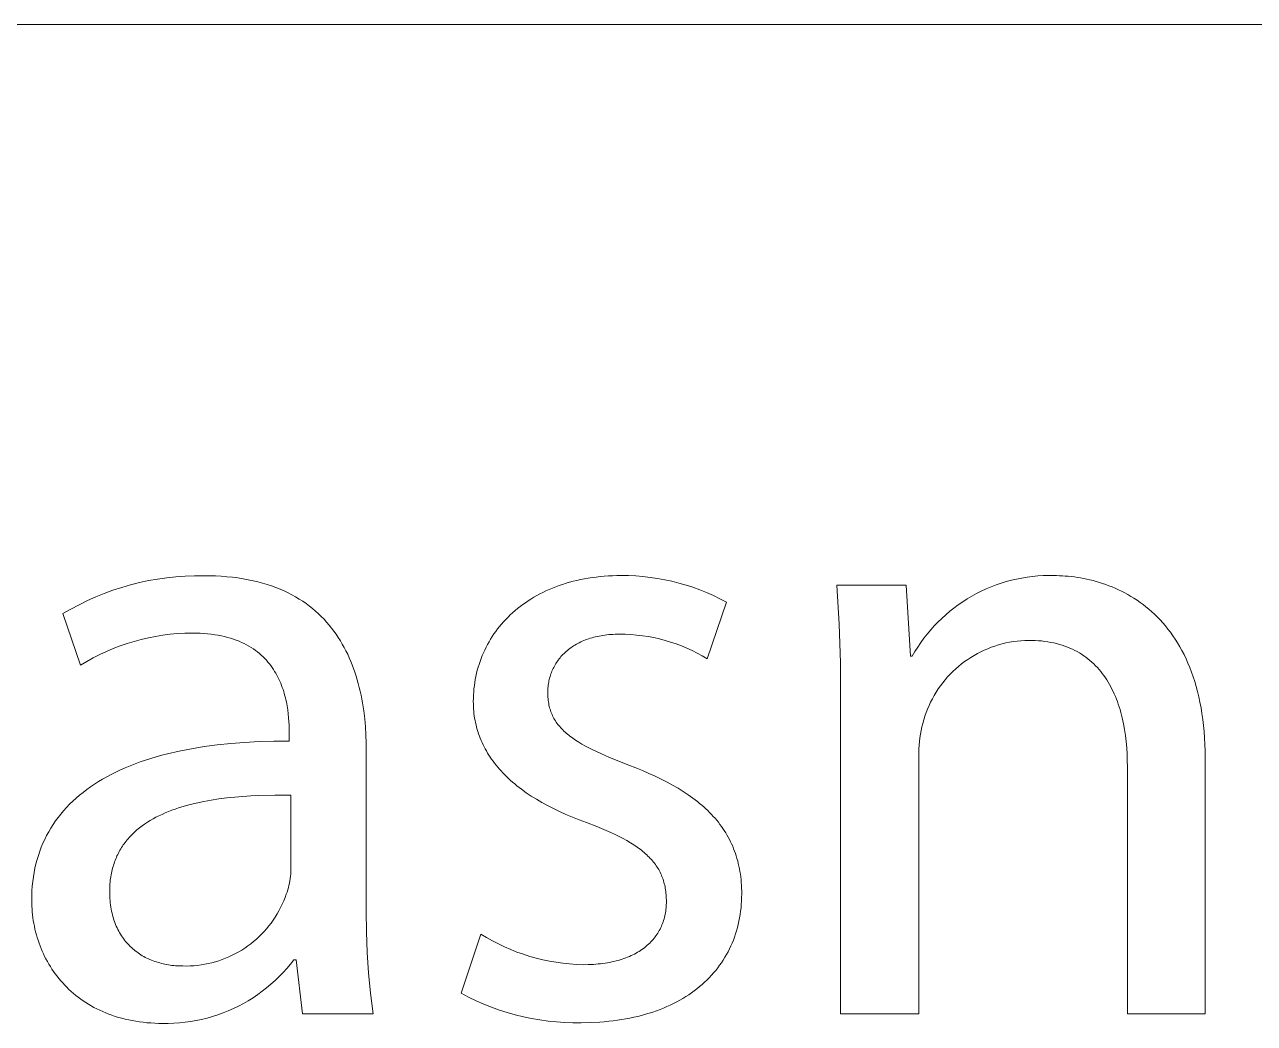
# Model space of a CAD drawing. Header units: millimetres. Extents: x -1480 to 5249, y -840 to 3860.
# Drawn here: x 4205.1 to 4298.7, y -728.4 to -652.3 of the extents above; entities that cross this region are included whole.
import ezdxf

# ---------------------------------------------------------------- set-up
doc = ezdxf.new("R2010")
doc.units = ezdxf.units.MM
doc.header["$MEASUREMENT"] = 0
doc.layers.add('Domyślny', color=7, linetype='Continuous', true_color=0x000000)

msp = doc.modelspace()

# ---------------------------------------------------------------- linework, layer by layer
at = {"layer": 'Domyślny', "color": 18, "lineweight": 15, "true_color": 0x000000}
for p, q in [((2706.175, -652.325), (5242.511, -652.325)), ((4213.837, -694.798), (4214.523, -694.65)), ((4214.523, -694.65), (4215.215, -694.527)), ((4215.215, -694.527), (4215.91, -694.427)), ((4215.91, -694.427), (4216.608, -694.351)), ((4216.608, -694.351), (4217.308, -694.3)), ((4217.308, -694.3), (4218.01, -694.273)), ((4218.01, -694.273), (4218.712, -694.271)), ((4218.712, -694.271), (4219.173, -694.276)), ((4219.173, -694.276), (4219.623, -694.29)), ((4219.623, -694.29), (4220.062, -694.315)), ((4220.062, -694.315), (4220.491, -694.349)), ((4220.491, -694.349), (4220.909, -694.392)), ((4220.909, -694.392), (4221.316, -694.444)), ((4221.316, -694.444), (4221.714, -694.506)), ((4221.714, -694.506), (4222.101, -694.576)), ((4222.101, -694.576), (4222.478, -694.655)), ((4222.478, -694.655), (4222.845, -694.742)), ((4246.579, -694.773), (4246.854, -694.7)), ((4246.854, -694.7), (4247.134, -694.632)), ((4247.134, -694.632), (4247.418, -694.569)), ((4247.418, -694.569), (4247.707, -694.512)), ((4247.707, -694.512), (4248, -694.461)), ((4248, -694.461), (4248.297, -694.415)), ((4248.297, -694.415), (4248.599, -694.376)), ((4248.599, -694.376), (4248.904, -694.342)), ((4248.904, -694.342), (4249.214, -694.314)), ((4249.214, -694.314), (4249.529, -694.292)), ((4249.529, -694.292), (4249.847, -694.276)), ((4249.847, -694.276), (4250.17, -694.267)), ((4250.17, -694.267), (4250.496, -694.264)), ((4250.496, -694.264), (4251.054, -694.269)), ((4251.054, -694.269), (4251.61, -694.294)), ((4251.61, -694.294), (4252.166, -694.337)), ((4252.166, -694.337), (4252.72, -694.399)), ((4252.72, -694.399), (4253.271, -694.479)), ((4253.271, -694.479), (4253.82, -694.578)), ((4253.82, -694.578), (4254.365, -694.696)), ((4254.365, -694.696), (4254.905, -694.832)), ((4279.434, -694.846), (4279.823, -694.727)), ((4279.823, -694.727), (4280.217, -694.621)), ((4280.217, -694.621), (4280.613, -694.528)), ((4280.613, -694.528), (4281.013, -694.449)), ((4281.013, -694.449), (4281.415, -694.384)), ((4281.415, -694.384), (4281.819, -694.332)), ((4281.819, -694.332), (4282.225, -694.295)), ((4282.225, -694.295), (4282.631, -694.27)), ((4282.631, -694.27), (4283.039, -694.26)), ((4283.039, -694.26), (4283.446, -694.264)), ((4283.446, -694.264), (4283.66, -694.266)), ((4283.66, -694.266), (4283.877, -694.272)), ((4283.877, -694.272), (4284.098, -694.282)), ((4284.098, -694.282), (4284.321, -694.297)), ((4284.321, -694.297), (4284.547, -694.316)), ((4284.547, -694.316), (4284.776, -694.34)), ((4284.776, -694.34), (4285.007, -694.369)), ((4285.007, -694.369), (4285.24, -694.402)), ((4285.24, -694.402), (4285.475, -694.441)), ((4285.475, -694.441), (4285.712, -694.484)), ((4285.712, -694.484), (4285.95, -694.533)), ((4285.95, -694.533), (4286.189, -694.588)), ((4286.189, -694.588), (4286.43, -694.648)), ((4286.43, -694.648), (4286.671, -694.713)), ((4286.671, -694.713), (4286.913, -694.784)), ((4210.503, -695.886), (4211.154, -695.622)), ((4211.154, -695.622), (4211.813, -695.382)), ((4211.813, -695.382), (4212.481, -695.164)), ((4212.481, -695.164), (4213.156, -694.969)), ((4213.156, -694.969), (4213.837, -694.798)), ((4222.845, -694.742), (4223.202, -694.838)), ((4223.202, -694.838), (4223.55, -694.942)), ((4223.55, -694.942), (4223.888, -695.054)), ((4223.888, -695.054), (4224.216, -695.174)), ((4224.216, -695.174), (4224.535, -695.302)), ((4224.535, -695.302), (4224.845, -695.437)), ((4224.845, -695.437), (4225.146, -695.58)), ((4225.146, -695.58), (4225.437, -695.729)), ((4244.08, -695.788), (4244.308, -695.665)), ((4244.308, -695.665), (4244.542, -695.546)), ((4244.542, -695.546), (4244.78, -695.432)), ((4244.78, -695.432), (4245.023, -695.323)), ((4245.023, -695.323), (4245.271, -695.219)), ((4245.271, -695.219), (4245.523, -695.119)), ((4245.523, -695.119), (4245.78, -695.025)), ((4245.78, -695.025), (4246.042, -694.936)), ((4246.042, -694.936), (4246.308, -694.852)), ((4246.308, -694.852), (4246.579, -694.773)), ((4254.905, -694.832), (4255.441, -694.986)), ((4255.441, -694.986), (4255.971, -695.158)), ((4255.971, -695.158), (4256.495, -695.348)), ((4256.495, -695.348), (4257.012, -695.555)), ((4257.012, -695.555), (4257.522, -695.78)), ((4267.104, -697.95), (4266.933, -695.003)), ((4266.933, -695.003), (4272.198, -695.003)), ((4272.198, -695.003), (4272.534, -700.403)), ((4277.202, -695.832), (4277.559, -695.636)), ((4277.559, -695.636), (4277.923, -695.453)), ((4277.923, -695.453), (4278.293, -695.282)), ((4278.293, -695.282), (4278.668, -695.124)), ((4278.668, -695.124), (4279.049, -694.978)), ((4279.049, -694.978), (4279.434, -694.846)), ((4286.913, -694.784), (4287.155, -694.862)), ((4287.155, -694.862), (4287.397, -694.945)), ((4287.397, -694.945), (4287.639, -695.035)), ((4287.639, -695.035), (4287.881, -695.131)), ((4287.881, -695.131), (4288.122, -695.233)), ((4288.122, -695.233), (4288.363, -695.342)), ((4288.363, -695.342), (4288.603, -695.458)), ((4288.603, -695.458), (4288.841, -695.58)), ((4288.841, -695.58), (4289.079, -695.71)), ((4208.611, -696.81), (4209.231, -696.48)), ((4209.231, -696.48), (4209.862, -696.172)), ((4209.862, -696.172), (4210.503, -695.886)), ((4225.437, -695.729), (4225.72, -695.886)), ((4225.72, -695.886), (4225.994, -696.05)), ((4225.994, -696.05), (4226.259, -696.22)), ((4226.259, -696.22), (4226.516, -696.398)), ((4226.516, -696.398), (4226.764, -696.581)), ((4226.764, -696.581), (4227.004, -696.771)), ((4242.81, -696.62), (4243.009, -696.471)), ((4243.009, -696.471), (4243.214, -696.326)), ((4243.214, -696.326), (4243.423, -696.185)), ((4243.423, -696.185), (4243.637, -696.048)), ((4243.637, -696.048), (4243.856, -695.916)), ((4243.856, -695.916), (4244.08, -695.788)), ((4258.518, -696.28), (4257.061, -700.605)), ((4257.522, -695.78), (4258.024, -696.022)), ((4258.024, -696.022), (4258.518, -696.28)), ((4275.845, -696.732), (4276.173, -696.489)), ((4276.173, -696.489), (4276.508, -696.259)), ((4276.508, -696.259), (4276.851, -696.039)), ((4276.851, -696.039), (4277.202, -695.832)), ((4289.079, -695.71), (4289.314, -695.847)), ((4289.314, -695.847), (4289.548, -695.991)), ((4289.548, -695.991), (4289.78, -696.142)), ((4289.78, -696.142), (4290.01, -696.301)), ((4290.01, -696.301), (4290.237, -696.467)), ((4290.237, -696.467), (4290.461, -696.642)), ((4208.002, -697.161), (4208.611, -696.81)), ((4209.347, -701.082), (4208.002, -697.161)), ((4227.004, -696.771), (4227.236, -696.967)), ((4227.236, -696.967), (4227.46, -697.168)), ((4227.46, -697.168), (4227.675, -697.376)), ((4227.675, -697.376), (4227.883, -697.589)), ((4241.722, -697.599), (4241.89, -697.427)), ((4241.89, -697.427), (4242.064, -697.258)), ((4242.064, -697.258), (4242.243, -697.093)), ((4242.243, -697.093), (4242.427, -696.931)), ((4242.427, -696.931), (4242.616, -696.774)), ((4242.616, -696.774), (4242.81, -696.62)), ((4274.623, -697.807), (4274.914, -697.523)), ((4274.914, -697.523), (4275.216, -697.249)), ((4275.216, -697.249), (4275.526, -696.985)), ((4275.526, -696.985), (4275.845, -696.732)), ((4290.461, -696.642), (4290.683, -696.824)), ((4290.683, -696.824), (4290.901, -697.014)), ((4290.901, -697.014), (4291.116, -697.213)), ((4291.116, -697.213), (4291.328, -697.419)), ((4291.328, -697.419), (4291.536, -697.634)), ((4227.883, -697.589), (4228.083, -697.807)), ((4228.083, -697.807), (4228.275, -698.031)), ((4228.275, -698.031), (4228.46, -698.26)), ((4228.46, -698.26), (4228.638, -698.494)), ((4240.959, -698.515), (4241.101, -698.325)), ((4241.101, -698.325), (4241.248, -698.139)), ((4241.248, -698.139), (4241.401, -697.955)), ((4241.401, -697.955), (4241.559, -697.776)), ((4241.559, -697.776), (4241.722, -697.599)), ((4267.194, -700.901), (4267.104, -697.95)), ((4273.808, -698.717), (4274.069, -698.405)), ((4274.069, -698.405), (4274.341, -698.101)), ((4274.341, -698.101), (4274.623, -697.807)), ((4291.536, -697.634), (4291.74, -697.858)), ((4291.74, -697.858), (4291.94, -698.09)), ((4291.94, -698.09), (4292.135, -698.332)), ((4292.135, -698.332), (4292.326, -698.582)), ((4213.423, -699.272), (4212.889, -699.436)), ((4213.963, -699.127), (4213.423, -699.272)), ((4214.508, -699), (4213.963, -699.127)), ((4215.057, -698.893), (4214.508, -699)), ((4215.609, -698.804), (4215.057, -698.893)), ((4216.164, -698.734), (4215.609, -698.804)), ((4216.721, -698.683), (4216.164, -698.734)), ((4217.279, -698.652), (4216.721, -698.683)), ((4217.838, -698.64), (4217.279, -698.652)), ((4218.146, -698.643), (4217.838, -698.64)), ((4218.445, -698.654), (4218.146, -698.643)), ((4218.736, -698.671), (4218.445, -698.654)), ((4219.018, -698.695), (4218.736, -698.671)), ((4219.292, -698.725), (4219.018, -698.695)), ((4219.558, -698.762), (4219.292, -698.725)), ((4219.816, -698.805), (4219.558, -698.762)), ((4220.067, -698.854), (4219.816, -698.805)), ((4220.309, -698.909), (4220.067, -698.854)), ((4220.544, -698.969), (4220.309, -698.909)), ((4220.772, -699.035), (4220.544, -698.969)), ((4220.992, -699.106), (4220.772, -699.035)), ((4221.205, -699.182), (4220.992, -699.106)), ((4221.41, -699.264), (4221.205, -699.182)), ((4221.609, -699.35), (4221.41, -699.264)), ((4221.801, -699.441), (4221.609, -699.35)), ((4228.638, -698.494), (4228.808, -698.733)), ((4228.808, -698.733), (4228.971, -698.976)), ((4228.971, -698.976), (4229.127, -699.224)), ((4229.127, -699.224), (4229.276, -699.476)), ((4240.33, -699.511), (4240.445, -699.306)), ((4240.445, -699.306), (4240.565, -699.104)), ((4240.565, -699.104), (4240.691, -698.905)), ((4240.691, -698.905), (4240.822, -698.708)), ((4240.822, -698.708), (4240.959, -698.515)), ((4247.312, -699.372), (4247.202, -699.429)), ((4247.425, -699.317), (4247.312, -699.372)), ((4247.541, -699.264), (4247.425, -699.317)), ((4247.659, -699.213), (4247.541, -699.264)), ((4247.779, -699.165), (4247.659, -699.213)), ((4247.902, -699.119), (4247.779, -699.165)), ((4248.027, -699.075), (4247.902, -699.119)), ((4248.155, -699.034), (4248.027, -699.075)), ((4248.285, -698.995), (4248.155, -699.034)), ((4248.418, -698.959), (4248.285, -698.995)), ((4248.553, -698.925), (4248.418, -698.959)), ((4248.691, -698.893), (4248.553, -698.925)), ((4248.831, -698.864), (4248.691, -698.893)), ((4248.973, -698.838), (4248.831, -698.864)), ((4249.118, -698.814), (4248.973, -698.838)), ((4249.265, -698.793), (4249.118, -698.814)), ((4249.415, -698.774), (4249.265, -698.793)), ((4249.567, -698.759), (4249.415, -698.774)), ((4249.721, -698.746), (4249.567, -698.759)), ((4249.878, -698.736), (4249.721, -698.746)), ((4250.037, -698.728), (4249.878, -698.736)), ((4250.198, -698.724), (4250.037, -698.728)), ((4250.362, -698.723), (4250.198, -698.724)), ((4250.803, -698.729), (4250.362, -698.723)), ((4251.242, -698.75), (4250.803, -698.729)), ((4251.681, -698.787), (4251.242, -698.75)), ((4252.119, -698.838), (4251.681, -698.787)), ((4252.554, -698.905), (4252.119, -698.838)), ((4252.987, -698.987), (4252.554, -698.905)), ((4253.417, -699.084), (4252.987, -698.987)), ((4253.843, -699.196), (4253.417, -699.084)), ((4254.265, -699.322), (4253.843, -699.196)), ((4254.682, -699.463), (4254.265, -699.322)), ((4273.09, -699.706), (4273.318, -699.368)), ((4273.318, -699.368), (4273.557, -699.039)), ((4273.557, -699.039), (4273.808, -698.717)), ((4279.795, -699.393), (4279.513, -699.46)), ((4280.079, -699.335), (4279.795, -699.393)), ((4280.365, -699.287), (4280.079, -699.335)), ((4280.652, -699.248), (4280.365, -699.287)), ((4280.94, -699.22), (4280.652, -699.248)), ((4281.229, -699.201), (4280.94, -699.22)), ((4281.519, -699.193), (4281.229, -699.201)), ((4281.777, -699.196), (4281.519, -699.193)), ((4282.029, -699.206), (4281.777, -699.196)), ((4282.277, -699.221), (4282.029, -699.206)), ((4282.519, -699.243), (4282.277, -699.221)), ((4282.756, -699.271), (4282.519, -699.243)), ((4282.989, -699.305), (4282.756, -699.271)), ((4283.216, -699.345), (4282.989, -699.305)), ((4283.438, -699.391), (4283.216, -699.345)), ((4283.655, -699.443), (4283.438, -699.391)), ((4292.326, -698.582), (4292.512, -698.841)), ((4292.512, -698.841), (4292.693, -699.11)), ((4292.693, -699.11), (4292.868, -699.388)), ((4292.868, -699.388), (4293.038, -699.675)), ((4210.815, -700.272), (4210.317, -700.525)), ((4211.323, -700.036), (4210.815, -700.272)), ((4211.838, -699.818), (4211.323, -700.036)), ((4212.36, -699.618), (4211.838, -699.818)), ((4212.889, -699.436), (4212.36, -699.618)), ((4221.986, -699.537), (4221.801, -699.441)), ((4222.164, -699.637), (4221.986, -699.537)), ((4222.336, -699.741), (4222.164, -699.637)), ((4222.502, -699.849), (4222.336, -699.741)), ((4222.661, -699.962), (4222.502, -699.849)), ((4222.814, -700.077), (4222.661, -699.962)), ((4222.961, -700.197), (4222.814, -700.077)), ((4223.102, -700.32), (4222.961, -700.197)), ((4223.237, -700.446), (4223.102, -700.32)), ((4229.276, -699.476), (4229.418, -699.732)), ((4229.418, -699.732), (4229.554, -699.992)), ((4229.554, -699.992), (4229.683, -700.256)), ((4229.683, -700.256), (4229.805, -700.524)), ((4239.842, -700.578), (4239.928, -700.359)), ((4239.928, -700.359), (4240.02, -700.143)), ((4240.02, -700.143), (4240.118, -699.93)), ((4240.118, -699.93), (4240.221, -699.719)), ((4240.221, -699.719), (4240.33, -699.511)), ((4245.996, -700.35), (4245.921, -700.433)), ((4246.073, -700.268), (4245.996, -700.35)), ((4246.153, -700.188), (4246.073, -700.268)), ((4246.236, -700.11), (4246.153, -700.188)), ((4246.321, -700.033), (4246.236, -700.11)), ((4246.408, -699.959), (4246.321, -700.033)), ((4246.499, -699.886), (4246.408, -699.959)), ((4246.591, -699.815), (4246.499, -699.886)), ((4246.687, -699.745), (4246.591, -699.815)), ((4246.785, -699.678), (4246.687, -699.745)), ((4246.885, -699.613), (4246.785, -699.678)), ((4246.988, -699.549), (4246.885, -699.613)), ((4247.094, -699.488), (4246.988, -699.549)), ((4247.202, -699.429), (4247.094, -699.488)), ((4255.094, -699.619), (4254.682, -699.463)), ((4255.501, -699.789), (4255.094, -699.619)), ((4255.901, -699.972), (4255.501, -699.789)), ((4256.295, -700.169), (4255.901, -699.972)), ((4256.682, -700.38), (4256.295, -700.169)), ((4272.669, -700.403), (4272.873, -700.051)), ((4272.873, -700.051), (4273.09, -699.706)), ((4277.377, -700.34), (4277.129, -700.491)), ((4277.629, -700.198), (4277.377, -700.34)), ((4277.887, -700.066), (4277.629, -700.198)), ((4278.149, -699.941), (4277.887, -700.066)), ((4278.415, -699.827), (4278.149, -699.941)), ((4278.684, -699.721), (4278.415, -699.827)), ((4278.958, -699.624), (4278.684, -699.721)), ((4279.234, -699.538), (4278.958, -699.624)), ((4279.513, -699.46), (4279.234, -699.538)), ((4283.867, -699.5), (4283.655, -699.443)), ((4284.075, -699.563), (4283.867, -699.5)), ((4284.277, -699.631), (4284.075, -699.563)), ((4284.475, -699.705), (4284.277, -699.631)), ((4284.668, -699.784), (4284.475, -699.705)), ((4284.856, -699.868), (4284.668, -699.784)), ((4285.039, -699.958), (4284.856, -699.868)), ((4285.218, -700.053), (4285.039, -699.958)), ((4285.392, -700.153), (4285.218, -700.053)), ((4285.562, -700.257), (4285.392, -700.153)), ((4285.727, -700.367), (4285.562, -700.257)), ((4293.038, -699.675), (4293.203, -699.972)), ((4293.203, -699.972), (4293.361, -700.279)), ((4293.361, -700.279), (4293.514, -700.595)), ((4209.827, -700.795), (4209.347, -701.082)), ((4210.317, -700.525), (4209.827, -700.795)), ((4223.367, -700.575), (4223.237, -700.446)), ((4223.491, -700.707), (4223.367, -700.575)), ((4223.609, -700.842), (4223.491, -700.707)), ((4223.722, -700.98), (4223.609, -700.842)), ((4223.83, -701.12), (4223.722, -700.98)), ((4223.933, -701.262), (4223.83, -701.12)), ((4224.031, -701.407), (4223.933, -701.262)), ((4229.805, -700.524), (4229.921, -700.795)), ((4229.921, -700.795), (4230.031, -701.07)), ((4230.031, -701.07), (4230.135, -701.347)), ((4239.554, -701.475), (4239.617, -701.247)), ((4239.617, -701.247), (4239.686, -701.022)), ((4239.686, -701.022), (4239.761, -700.798)), ((4239.761, -700.798), (4239.842, -700.578)), ((4245.367, -701.249), (4245.319, -701.346)), ((4245.418, -701.153), (4245.367, -701.249)), ((4245.472, -701.058), (4245.418, -701.153)), ((4245.528, -700.964), (4245.472, -701.058)), ((4245.587, -700.872), (4245.528, -700.964)), ((4245.648, -700.781), (4245.587, -700.872)), ((4245.713, -700.692), (4245.648, -700.781)), ((4245.78, -700.604), (4245.713, -700.692)), ((4245.849, -700.518), (4245.78, -700.604)), ((4245.921, -700.433), (4245.849, -700.518)), ((4257.061, -700.605), (4256.682, -700.38)), ((4267.202, -703.853), (4267.194, -700.901)), ((4272.534, -700.403), (4272.669, -700.403)), ((4276.194, -701.174), (4275.976, -701.365)), ((4276.419, -700.991), (4276.194, -701.174)), ((4276.65, -700.816), (4276.419, -700.991)), ((4276.887, -700.649), (4276.65, -700.816)), ((4277.129, -700.491), (4276.887, -700.649)), ((4285.888, -700.482), (4285.727, -700.367)), ((4286.044, -700.601), (4285.888, -700.482)), ((4286.196, -700.725), (4286.044, -700.601)), ((4286.343, -700.853), (4286.196, -700.725)), ((4286.486, -700.986), (4286.343, -700.853)), ((4286.624, -701.123), (4286.486, -700.986)), ((4286.759, -701.265), (4286.624, -701.123)), ((4286.889, -701.411), (4286.759, -701.265)), ((4293.514, -700.595), (4293.66, -700.922)), ((4293.66, -700.922), (4293.799, -701.259)), ((4293.799, -701.259), (4293.932, -701.606)), ((4224.124, -701.553), (4224.031, -701.407)), ((4224.212, -701.701), (4224.124, -701.553)), ((4224.295, -701.851), (4224.212, -701.701)), ((4224.374, -702.003), (4224.295, -701.851)), ((4224.449, -702.155), (4224.374, -702.003)), ((4224.519, -702.309), (4224.449, -702.155)), ((4230.135, -701.347), (4230.232, -701.628)), ((4230.232, -701.628), (4230.324, -701.912)), ((4230.324, -701.912), (4230.41, -702.198)), ((4230.41, -702.198), (4230.491, -702.487)), ((4239.359, -702.405), (4239.399, -702.17)), ((4239.399, -702.17), (4239.445, -701.936)), ((4239.445, -701.936), (4239.496, -701.704)), ((4239.496, -701.704), (4239.554, -701.475)), ((4245.031, -702.166), (4245.007, -702.273)), ((4245.057, -702.06), (4245.031, -702.166)), ((4245.087, -701.955), (4245.057, -702.06)), ((4245.119, -701.851), (4245.087, -701.955)), ((4245.153, -701.748), (4245.119, -701.851)), ((4245.191, -701.646), (4245.153, -701.748)), ((4245.231, -701.545), (4245.191, -701.646)), ((4245.274, -701.445), (4245.231, -701.545)), ((4245.319, -701.346), (4245.274, -701.445)), ((4275.172, -702.199), (4274.99, -702.424)), ((4275.362, -701.98), (4275.172, -702.199)), ((4275.56, -701.768), (4275.362, -701.98)), ((4275.764, -701.563), (4275.56, -701.768)), ((4275.976, -701.365), (4275.764, -701.563)), ((4287.014, -701.561), (4286.889, -701.411)), ((4287.136, -701.715), (4287.014, -701.561)), ((4287.253, -701.874), (4287.136, -701.715)), ((4287.367, -702.036), (4287.253, -701.874)), ((4287.476, -702.202), (4287.367, -702.036)), ((4287.581, -702.372), (4287.476, -702.202)), ((4293.932, -701.606), (4294.058, -701.963)), ((4294.058, -701.963), (4294.176, -702.331)), ((4224.585, -702.464), (4224.519, -702.309)), ((4224.647, -702.62), (4224.585, -702.464)), ((4224.705, -702.776), (4224.647, -702.62)), ((4224.76, -702.933), (4224.705, -702.776)), ((4224.81, -703.09), (4224.76, -702.933)), ((4224.858, -703.248), (4224.81, -703.09)), ((4230.491, -702.487), (4230.565, -702.778)), ((4230.565, -702.778), (4230.635, -703.071)), ((4230.635, -703.071), (4230.699, -703.366)), ((4239.261, -703.365), (4239.277, -703.122)), ((4239.277, -703.122), (4239.298, -702.882)), ((4239.298, -702.882), (4239.326, -702.643)), ((4239.326, -702.643), (4239.359, -702.405)), ((4244.919, -703.046), (4244.918, -703.159)), ((4244.918, -703.159), (4244.919, -703.285)), ((4244.923, -702.933), (4244.919, -703.046)), ((4244.93, -702.821), (4244.923, -702.933)), ((4244.94, -702.71), (4244.93, -702.821)), ((4244.953, -702.6), (4244.94, -702.71)), ((4244.968, -702.49), (4244.953, -702.6)), ((4244.986, -702.381), (4244.968, -702.49)), ((4245.007, -702.273), (4244.986, -702.381)), ((4274.491, -703.135), (4274.341, -703.383)), ((4274.649, -702.892), (4274.491, -703.135)), ((4274.815, -702.655), (4274.649, -702.892)), ((4274.99, -702.424), (4274.815, -702.655)), ((4287.683, -702.545), (4287.581, -702.372)), ((4287.78, -702.722), (4287.683, -702.545)), ((4287.873, -702.903), (4287.78, -702.722)), ((4287.963, -703.087), (4287.873, -702.903)), ((4288.048, -703.274), (4287.963, -703.087)), ((4294.176, -702.331), (4294.287, -702.71)), ((4294.287, -702.71), (4294.391, -703.099)), ((4294.391, -703.099), (4294.486, -703.499)), ((4224.901, -703.405), (4224.858, -703.248)), ((4224.942, -703.562), (4224.901, -703.405)), ((4224.979, -703.72), (4224.942, -703.562)), ((4225.013, -703.876), (4224.979, -703.72)), ((4225.072, -704.187), (4225.013, -703.876)), ((4230.699, -703.366), (4230.758, -703.663)), ((4230.758, -703.663), (4230.811, -703.962)), ((4230.811, -703.962), (4230.904, -704.565)), ((4239.249, -703.853), (4239.252, -703.608)), ((4239.251, -704.036), (4239.249, -703.853)), ((4239.257, -704.217), (4239.251, -704.036)), ((4239.252, -703.608), (4239.261, -703.365)), ((4244.919, -703.285), (4244.923, -703.409)), ((4244.923, -703.409), (4244.93, -703.53)), ((4244.93, -703.53), (4244.94, -703.65)), ((4244.94, -703.65), (4244.953, -703.768)), ((4244.953, -703.768), (4244.969, -703.883)), ((4244.969, -703.883), (4244.987, -703.997)), ((4244.987, -703.997), (4245.009, -704.109)), ((4267.202, -727.626), (4267.202, -703.853)), ((4274.067, -703.894), (4273.944, -704.156)), ((4274.2, -703.636), (4274.067, -703.894)), ((4274.341, -703.383), (4274.2, -703.636)), ((4288.13, -703.465), (4288.048, -703.274)), ((4288.208, -703.659), (4288.13, -703.465)), ((4288.283, -703.856), (4288.208, -703.659)), ((4288.353, -704.057), (4288.283, -703.856)), ((4288.42, -704.26), (4288.353, -704.057)), ((4294.486, -703.499), (4294.574, -703.911)), ((4294.574, -703.911), (4294.653, -704.333)), ((4225.12, -704.495), (4225.072, -704.187)), ((4225.158, -704.798), (4225.12, -704.495)), ((4225.187, -705.094), (4225.158, -704.798)), ((4230.904, -704.565), (4230.978, -705.172)), ((4239.267, -704.397), (4239.257, -704.217)), ((4239.282, -704.576), (4239.267, -704.397)), ((4239.3, -704.755), (4239.282, -704.576)), ((4239.322, -704.932), (4239.3, -704.755)), ((4239.349, -705.108), (4239.322, -704.932)), ((4245.009, -704.109), (4245.033, -704.219)), ((4245.033, -704.219), (4245.06, -704.327)), ((4245.06, -704.327), (4245.09, -704.433)), ((4245.09, -704.433), (4245.123, -704.538)), ((4245.123, -704.538), (4245.159, -704.641)), ((4245.159, -704.641), (4245.198, -704.742)), ((4245.198, -704.742), (4245.24, -704.842)), ((4245.24, -704.842), (4245.285, -704.94)), ((4245.285, -704.94), (4245.333, -705.037)), ((4245.333, -705.037), (4245.384, -705.132)), ((4273.629, -704.966), (4273.543, -705.243)), ((4273.725, -704.692), (4273.629, -704.966)), ((4273.83, -704.422), (4273.725, -704.692)), ((4273.944, -704.156), (4273.83, -704.422)), ((4288.484, -704.466), (4288.42, -704.26)), ((4288.543, -704.675), (4288.484, -704.466)), ((4288.6, -704.886), (4288.543, -704.675)), ((4288.652, -705.101), (4288.6, -704.886)), ((4294.653, -704.333), (4294.724, -704.767)), ((4294.724, -704.767), (4294.786, -705.213)), ((4225.208, -705.383), (4225.187, -705.094)), ((4225.222, -705.662), (4225.208, -705.383)), ((4225.23, -705.932), (4225.222, -705.662)), ((4225.232, -706.19), (4225.23, -705.932)), ((4230.978, -705.172), (4231.034, -705.783)), ((4231.034, -705.783), (4231.072, -706.396)), ((4239.38, -705.283), (4239.349, -705.108)), ((4239.415, -705.457), (4239.38, -705.283)), ((4239.453, -705.63), (4239.415, -705.457)), ((4239.497, -705.802), (4239.453, -705.63)), ((4239.544, -705.972), (4239.497, -705.802)), ((4239.595, -706.142), (4239.544, -705.972)), ((4245.384, -705.132), (4245.438, -705.226)), ((4245.438, -705.226), (4245.494, -705.319)), ((4245.494, -705.319), (4245.554, -705.41)), ((4245.554, -705.41), (4245.617, -705.5)), ((4245.617, -705.5), (4245.683, -705.588)), ((4245.683, -705.588), (4245.752, -705.676)), ((4245.752, -705.676), (4245.824, -705.762)), ((4245.824, -705.762), (4245.899, -705.847)), ((4245.899, -705.847), (4245.977, -705.931)), ((4245.977, -705.931), (4246.058, -706.015)), ((4273.395, -705.786), (4273.335, -706.061)), ((4273.465, -705.513), (4273.395, -705.786)), ((4273.543, -705.243), (4273.465, -705.513)), ((4288.747, -705.537), (4288.652, -705.101)), ((4288.829, -705.983), (4288.747, -705.537)), ((4294.786, -705.213), (4294.839, -705.67)), ((4294.839, -705.67), (4294.883, -706.138)), ((4221.839, -706.959), (4222.937, -706.901)), ((4222.937, -706.901), (4224.068, -706.869)), ((4224.068, -706.869), (4225.232, -706.862)), ((4225.232, -706.862), (4225.232, -706.19)), ((4231.072, -706.396), (4231.095, -707.01)), ((4239.651, -706.31), (4239.595, -706.142)), ((4239.71, -706.478), (4239.651, -706.31)), ((4239.774, -706.644), (4239.71, -706.478)), ((4239.842, -706.809), (4239.774, -706.644)), ((4239.914, -706.973), (4239.842, -706.809)), ((4246.058, -706.015), (4246.142, -706.097)), ((4246.142, -706.097), (4246.229, -706.178)), ((4246.229, -706.178), (4246.32, -706.258)), ((4246.32, -706.258), (4246.413, -706.338)), ((4246.413, -706.338), (4246.51, -706.416)), ((4246.51, -706.416), (4246.609, -706.494)), ((4246.609, -706.494), (4246.712, -706.571)), ((4246.712, -706.571), (4246.818, -706.648)), ((4246.818, -706.648), (4247.04, -706.799)), ((4247.04, -706.799), (4247.274, -706.948)), ((4273.207, -706.896), (4273.182, -707.176)), ((4273.24, -706.616), (4273.207, -706.896)), ((4273.283, -706.338), (4273.24, -706.616)), ((4273.335, -706.061), (4273.283, -706.338)), ((4288.897, -706.438), (4288.829, -705.983)), ((4288.952, -706.902), (4288.897, -706.438)), ((4288.994, -707.373), (4288.952, -706.902)), ((4294.883, -706.138), (4294.917, -706.619)), ((4294.917, -706.619), (4294.942, -707.111)), ((4215.53, -707.941), (4215.964, -707.829)), ((4215.964, -707.829), (4216.857, -707.622)), ((4216.857, -707.622), (4217.785, -707.44)), ((4217.785, -707.44), (4218.747, -707.282)), ((4218.747, -707.282), (4219.744, -707.149)), ((4219.744, -707.149), (4220.775, -707.041)), ((4220.775, -707.041), (4221.839, -706.959)), ((4231.095, -707.01), (4231.102, -707.624)), ((4231.102, -707.624), (4231.102, -719.813)), ((4239.991, -707.135), (4239.914, -706.973)), ((4240.071, -707.297), (4239.991, -707.135)), ((4240.156, -707.457), (4240.071, -707.297)), ((4240.245, -707.616), (4240.156, -707.457)), ((4240.338, -707.774), (4240.245, -707.616)), ((4240.435, -707.931), (4240.338, -707.774)), ((4247.274, -706.948), (4247.521, -707.095)), ((4247.521, -707.095), (4247.781, -707.241)), ((4247.781, -707.241), (4248.054, -707.385)), ((4248.054, -707.385), (4248.339, -707.529)), ((4248.339, -707.529), (4248.95, -707.816)), ((4248.95, -707.816), (4249.613, -708.103)), ((4273.166, -707.458), (4273.159, -707.739)), ((4273.159, -707.739), (4273.162, -708.021)), ((4273.182, -707.176), (4273.166, -707.458)), ((4289.024, -707.851), (4288.994, -707.373)), ((4294.942, -707.111), (4294.957, -707.616)), ((4294.957, -707.616), (4294.962, -708.133)), ((4212.744, -708.898), (4213.115, -708.743)), ((4213.115, -708.743), (4213.496, -708.595)), ((4213.496, -708.595), (4213.885, -708.452)), ((4213.885, -708.452), (4214.283, -708.315)), ((4214.283, -708.315), (4214.69, -708.185)), ((4214.69, -708.185), (4215.105, -708.06)), ((4215.105, -708.06), (4215.53, -707.941)), ((4240.537, -708.086), (4240.435, -707.931)), ((4240.643, -708.24), (4240.537, -708.086)), ((4240.753, -708.393), (4240.643, -708.24)), ((4240.867, -708.545), (4240.753, -708.393)), ((4240.985, -708.695), (4240.867, -708.545)), ((4241.108, -708.844), (4240.985, -708.695)), ((4249.613, -708.103), (4251.101, -708.693)), ((4251.101, -708.693), (4251.625, -708.897)), ((4273.162, -708.021), (4273.162, -727.626)), ((4289.041, -708.336), (4289.024, -707.851)), ((4289.047, -708.827), (4289.041, -708.336)), ((4294.962, -708.133), (4294.962, -727.626)), ((4211.024, -709.759), (4211.35, -709.575)), ((4211.35, -709.575), (4211.685, -709.397)), ((4211.685, -709.397), (4212.029, -709.225)), ((4212.029, -709.225), (4212.382, -709.058)), ((4212.382, -709.058), (4212.744, -708.898)), ((4241.235, -708.992), (4241.108, -708.844)), ((4241.366, -709.138), (4241.235, -708.992)), ((4241.502, -709.283), (4241.366, -709.138)), ((4241.642, -709.427), (4241.502, -709.283)), ((4241.786, -709.569), (4241.642, -709.427)), ((4241.934, -709.71), (4241.786, -709.569)), ((4242.087, -709.85), (4241.934, -709.71)), ((4251.625, -708.897), (4252.132, -709.104)), ((4252.132, -709.104), (4252.623, -709.317)), ((4252.623, -709.317), (4253.098, -709.534)), ((4253.098, -709.534), (4253.556, -709.756)), ((4289.047, -727.626), (4289.047, -708.827)), ((4209.534, -710.766), (4209.814, -710.553)), ((4209.814, -710.553), (4210.102, -710.346)), ((4210.102, -710.346), (4210.401, -710.144)), ((4210.401, -710.144), (4210.708, -709.949)), ((4210.708, -709.949), (4211.024, -709.759)), ((4242.244, -709.988), (4242.087, -709.85)), ((4242.405, -710.125), (4242.244, -709.988)), ((4242.57, -710.261), (4242.405, -710.125)), ((4242.914, -710.527), (4242.57, -710.261)), ((4243.276, -710.788), (4242.914, -710.527)), ((4253.556, -709.756), (4253.998, -709.983)), ((4253.998, -709.983), (4254.424, -710.215)), ((4254.424, -710.215), (4254.834, -710.453)), ((4254.834, -710.453), (4255.227, -710.697)), ((4208.51, -711.675), (4208.752, -711.439)), ((4208.752, -711.439), (4209.003, -711.209)), ((4209.003, -711.209), (4209.264, -710.985)), ((4209.264, -710.985), (4209.534, -710.766)), ((4218.154, -711.578), (4217.602, -711.715)), ((4218.719, -711.457), (4218.154, -711.578)), ((4219.296, -711.352), (4218.719, -711.457)), ((4219.883, -711.261), (4219.296, -711.352)), ((4220.478, -711.185), (4219.883, -711.261)), ((4221.081, -711.121), (4220.478, -711.185)), ((4221.688, -711.07), (4221.081, -711.121)), ((4222.3, -711.03), (4221.688, -711.07)), ((4222.914, -711.002), (4222.3, -711.03)), ((4224.144, -710.976), (4222.914, -711.002)), ((4225.367, -710.985), (4224.144, -710.976)), ((4225.367, -716.631), (4225.367, -710.985)), ((4243.655, -711.043), (4243.276, -710.788)), ((4244.051, -711.292), (4243.655, -711.043)), ((4244.464, -711.535), (4244.051, -711.292)), ((4244.895, -711.772), (4244.464, -711.535)), ((4255.227, -710.697), (4255.604, -710.947)), ((4255.604, -710.947), (4255.964, -711.204)), ((4255.964, -711.204), (4256.138, -711.335)), ((4256.138, -711.335), (4256.308, -711.467)), ((4256.308, -711.467), (4256.473, -711.601)), ((4207.638, -712.674), (4207.842, -712.416)), ((4207.842, -712.416), (4208.055, -712.163)), ((4208.055, -712.163), (4208.278, -711.916)), ((4208.278, -711.916), (4208.51, -711.675)), ((4215.552, -712.437), (4215.317, -712.548)), ((4215.792, -712.33), (4215.552, -712.437)), ((4216.038, -712.229), (4215.792, -712.33)), ((4216.287, -712.132), (4216.038, -712.229)), ((4216.542, -712.039), (4216.287, -712.132)), ((4216.801, -711.952), (4216.542, -712.039)), ((4217.064, -711.868), (4216.801, -711.952)), ((4217.331, -711.789), (4217.064, -711.868)), ((4217.602, -711.715), (4217.331, -711.789)), ((4245.344, -712.003), (4244.895, -711.772)), ((4245.81, -712.228), (4245.344, -712.003)), ((4246.294, -712.446), (4245.81, -712.228)), ((4246.796, -712.658), (4246.294, -712.446)), ((4256.473, -711.601), (4256.635, -711.737)), ((4256.635, -711.737), (4256.792, -711.875)), ((4256.792, -711.875), (4256.946, -712.015)), ((4256.946, -712.015), (4257.095, -712.156)), ((4257.095, -712.156), (4257.24, -712.299)), ((4257.24, -712.299), (4257.381, -712.444)), ((4257.381, -712.444), (4257.518, -712.591)), ((4207.085, -713.482), (4207.26, -713.207)), ((4207.26, -713.207), (4207.444, -712.938)), ((4207.444, -712.938), (4207.638, -712.674)), ((4214.024, -713.324), (4213.83, -713.472)), ((4214.224, -713.181), (4214.024, -713.324)), ((4214.431, -713.044), (4214.224, -713.181)), ((4214.644, -712.912), (4214.431, -713.044)), ((4214.863, -712.786), (4214.644, -712.912)), ((4215.087, -712.664), (4214.863, -712.786)), ((4215.317, -712.548), (4215.087, -712.664)), ((4247.315, -712.863), (4246.796, -712.658)), ((4247.853, -713.062), (4247.315, -712.863)), ((4248.645, -713.364), (4247.853, -713.062)), ((4249.375, -713.667), (4248.645, -713.364)), ((4257.518, -712.591), (4257.65, -712.741)), ((4257.65, -712.741), (4257.779, -712.892)), ((4257.779, -712.892), (4257.903, -713.045)), ((4257.903, -713.045), (4258.023, -713.2)), ((4258.023, -713.2), (4258.139, -713.357)), ((4258.139, -713.357), (4258.251, -713.517)), ((4206.483, -714.637), (4206.619, -714.34)), ((4206.619, -714.34), (4206.765, -714.049)), ((4206.765, -714.049), (4206.92, -713.763)), ((4206.92, -713.763), (4207.085, -713.482)), ((4212.886, -714.39), (4212.811, -714.482)), ((4212.962, -714.299), (4212.886, -714.39)), ((4213.041, -714.21), (4212.962, -714.299)), ((4213.122, -714.122), (4213.041, -714.21)), ((4213.204, -714.036), (4213.122, -714.122)), ((4213.288, -713.951), (4213.204, -714.036)), ((4213.374, -713.867), (4213.288, -713.951)), ((4213.462, -713.785), (4213.374, -713.867)), ((4213.551, -713.705), (4213.462, -713.785)), ((4213.642, -713.626), (4213.551, -713.705)), ((4213.735, -713.548), (4213.642, -713.626)), ((4213.83, -713.472), (4213.735, -713.548)), ((4249.718, -713.82), (4249.375, -713.667)), ((4250.046, -713.973), (4249.718, -713.82)), ((4250.359, -714.128), (4250.046, -713.973)), ((4250.657, -714.284), (4250.359, -714.128)), ((4250.942, -714.441), (4250.657, -714.284)), ((4258.251, -713.517), (4258.359, -713.678)), ((4258.359, -713.678), (4258.462, -713.842)), ((4258.462, -713.842), (4258.561, -714.008)), ((4258.561, -714.008), (4258.657, -714.176)), ((4258.657, -714.176), (4258.747, -714.346)), ((4258.747, -714.346), (4258.834, -714.519)), ((4206.136, -715.56), (4206.242, -715.247)), ((4206.242, -715.247), (4206.358, -714.939)), ((4206.358, -714.939), (4206.483, -714.637)), ((4212.284, -715.278), (4212.227, -715.384)), ((4212.342, -715.173), (4212.284, -715.278)), ((4212.403, -715.069), (4212.342, -715.173)), ((4212.466, -714.968), (4212.403, -715.069)), ((4212.531, -714.867), (4212.466, -714.968)), ((4212.598, -714.769), (4212.531, -714.867)), ((4212.667, -714.672), (4212.598, -714.769)), ((4212.738, -714.576), (4212.667, -714.672)), ((4212.811, -714.482), (4212.738, -714.576)), ((4251.212, -714.601), (4250.942, -714.441)), ((4251.468, -714.762), (4251.212, -714.601)), ((4251.711, -714.926), (4251.468, -714.762)), ((4251.827, -715.009), (4251.711, -714.926)), ((4251.94, -715.093), (4251.827, -715.009)), ((4252.049, -715.177), (4251.94, -715.093)), ((4252.155, -715.262), (4252.049, -715.177)), ((4252.258, -715.348), (4252.155, -715.262)), ((4258.834, -714.519), (4258.917, -714.694)), ((4258.917, -714.694), (4258.995, -714.872)), ((4258.995, -714.872), (4259.069, -715.052)), ((4259.069, -715.052), (4259.139, -715.234)), ((4259.139, -715.234), (4259.205, -715.419)), ((4205.877, -716.531), (4205.953, -716.202)), ((4205.953, -716.202), (4206.039, -715.878)), ((4206.039, -715.878), (4206.136, -715.56)), ((4211.892, -716.177), (4211.854, -716.297)), ((4211.933, -716.059), (4211.892, -716.177)), ((4211.977, -715.942), (4211.933, -716.059)), ((4212.022, -715.827), (4211.977, -715.942)), ((4212.07, -715.714), (4212.022, -715.827)), ((4212.12, -715.602), (4212.07, -715.714)), ((4212.173, -715.493), (4212.12, -715.602)), ((4212.227, -715.384), (4212.173, -715.493)), ((4252.357, -715.435), (4252.258, -715.348)), ((4252.454, -715.522), (4252.357, -715.435)), ((4252.547, -715.611), (4252.454, -715.522)), ((4252.636, -715.7), (4252.547, -715.611)), ((4252.723, -715.79), (4252.636, -715.7)), ((4252.806, -715.881), (4252.723, -715.79)), ((4252.887, -715.973), (4252.806, -715.881)), ((4252.964, -716.066), (4252.887, -715.973)), ((4253.038, -716.16), (4252.964, -716.066)), ((4253.109, -716.255), (4253.038, -716.16)), ((4253.177, -716.351), (4253.109, -716.255)), ((4259.205, -715.419), (4259.266, -715.606)), ((4259.266, -715.606), (4259.323, -715.796)), ((4259.323, -715.796), (4259.377, -715.988)), ((4259.377, -715.988), (4259.425, -716.183)), ((4259.425, -716.183), (4259.47, -716.381)), ((4205.709, -717.551), (4205.755, -717.206)), ((4205.755, -717.206), (4205.811, -716.866)), ((4205.811, -716.866), (4205.877, -716.531)), ((4211.649, -717.187), (4211.629, -717.321)), ((4211.671, -717.054), (4211.649, -717.187)), ((4211.695, -716.924), (4211.671, -717.054)), ((4211.722, -716.795), (4211.695, -716.924)), ((4211.751, -716.668), (4211.722, -716.795)), ((4211.783, -716.543), (4211.751, -716.668)), ((4211.817, -716.419), (4211.783, -716.543)), ((4211.854, -716.297), (4211.817, -716.419)), ((4225.313, -717.329), (4225.335, -717.155)), ((4225.335, -717.155), (4225.351, -716.981)), ((4225.351, -716.981), (4225.361, -716.806)), ((4225.361, -716.806), (4225.367, -716.631)), ((4253.241, -716.449), (4253.177, -716.351)), ((4253.303, -716.547), (4253.241, -716.449)), ((4253.362, -716.647), (4253.303, -716.547)), ((4253.418, -716.748), (4253.362, -716.647)), ((4253.471, -716.85), (4253.418, -716.748)), ((4253.521, -716.954), (4253.471, -716.85)), ((4253.568, -717.058), (4253.521, -716.954)), ((4253.612, -717.164), (4253.568, -717.058)), ((4253.654, -717.272), (4253.612, -717.164)), ((4259.47, -716.381), (4259.51, -716.581)), ((4259.51, -716.581), (4259.546, -716.784)), ((4259.546, -716.784), (4259.578, -716.989)), ((4259.578, -716.989), (4259.606, -717.197)), ((4259.606, -717.197), (4259.629, -717.409)), ((4205.648, -718.257), (4205.673, -717.901)), ((4205.673, -717.901), (4205.709, -717.551)), ((4211.57, -718.019), (4211.566, -718.164)), ((4211.577, -717.876), (4211.57, -718.019)), ((4211.586, -717.734), (4211.577, -717.876)), ((4211.598, -717.595), (4211.586, -717.734)), ((4211.612, -717.457), (4211.598, -717.595)), ((4211.629, -717.321), (4211.612, -717.457)), ((4225.122, -718.182), (4225.171, -718.014)), ((4225.171, -718.014), (4225.215, -717.845)), ((4225.215, -717.845), (4225.253, -717.674)), ((4225.253, -717.674), (4225.286, -717.502)), ((4225.286, -717.502), (4225.313, -717.329)), ((4253.692, -717.381), (4253.654, -717.272)), ((4253.728, -717.491), (4253.692, -717.381)), ((4253.761, -717.602), (4253.728, -717.491)), ((4253.791, -717.716), (4253.761, -717.602)), ((4253.818, -717.83), (4253.791, -717.716)), ((4253.843, -717.946), (4253.818, -717.83)), ((4253.865, -718.064), (4253.843, -717.946)), ((4253.884, -718.184), (4253.865, -718.064)), ((4259.629, -717.409), (4259.649, -717.622)), ((4259.649, -717.622), (4259.663, -717.839)), ((4259.663, -717.839), (4259.674, -718.059)), ((4259.674, -718.059), (4259.681, -718.281)), ((4205.627, -718.984), (4205.633, -718.618)), ((4205.63, -719.205), (4205.627, -718.984)), ((4205.633, -718.618), (4205.648, -718.257)), ((4211.566, -718.164), (4211.565, -718.312)), ((4211.565, -718.312), (4211.567, -718.49)), ((4211.567, -718.49), (4211.572, -718.665)), ((4211.572, -718.665), (4211.581, -718.837)), ((4211.581, -718.837), (4211.594, -719.007)), ((4211.594, -719.007), (4211.611, -719.173)), ((4224.699, -719.284), (4224.811, -719.031)), ((4224.811, -719.031), (4224.914, -718.774)), ((4224.914, -718.774), (4225.008, -718.513)), ((4225.008, -718.513), (4225.068, -718.349)), ((4225.068, -718.349), (4225.122, -718.182)), ((4253.901, -718.305), (4253.884, -718.184)), ((4253.915, -718.427), (4253.901, -718.305)), ((4253.927, -718.552), (4253.915, -718.427)), ((4253.936, -718.678), (4253.927, -718.552)), ((4253.942, -718.806), (4253.936, -718.678)), ((4253.946, -718.935), (4253.942, -718.806)), ((4253.945, -719.192), (4253.947, -719.067)), ((4253.947, -719.067), (4253.946, -718.935)), ((4259.67, -719.039), (4259.653, -719.302)), ((4259.679, -718.774), (4259.67, -719.039)), ((4259.683, -718.507), (4259.679, -718.774)), ((4259.681, -718.281), (4259.683, -718.507)), ((4205.637, -719.427), (4205.63, -719.205)), ((4205.65, -719.647), (4205.637, -719.427)), ((4205.667, -719.868), (4205.65, -719.647)), ((4205.689, -720.088), (4205.667, -719.868)), ((4211.611, -719.173), (4211.63, -719.337)), ((4211.63, -719.337), (4211.654, -719.497)), ((4211.654, -719.497), (4211.68, -719.655)), ((4211.68, -719.655), (4211.711, -719.81)), ((4211.711, -719.81), (4211.744, -719.962)), ((4211.744, -719.962), (4211.781, -720.111)), ((4224.167, -720.255), (4224.313, -720.02)), ((4224.313, -720.02), (4224.45, -719.779)), ((4224.45, -719.779), (4224.579, -719.534)), ((4224.579, -719.534), (4224.699, -719.284)), ((4231.102, -719.813), (4231.104, -721.377)), ((4253.852, -720.046), (4253.874, -719.927)), ((4253.874, -719.927), (4253.893, -719.807)), ((4253.893, -719.807), (4253.91, -719.686)), ((4253.91, -719.686), (4253.923, -719.564)), ((4253.923, -719.564), (4253.934, -719.441)), ((4253.934, -719.441), (4253.941, -719.317)), ((4253.941, -719.317), (4253.945, -719.192)), ((4259.601, -719.819), (4259.566, -720.073)), ((4259.63, -719.562), (4259.601, -719.819)), ((4259.653, -719.302), (4259.63, -719.562)), ((4205.716, -720.307), (4205.689, -720.088)), ((4205.749, -720.526), (4205.716, -720.307)), ((4205.786, -720.743), (4205.749, -720.526)), ((4205.828, -720.96), (4205.786, -720.743)), ((4211.781, -720.111), (4211.82, -720.257)), ((4211.82, -720.257), (4211.864, -720.401)), ((4211.864, -720.401), (4211.91, -720.541)), ((4211.91, -720.541), (4211.959, -720.679)), ((4211.959, -720.679), (4212.011, -720.814)), ((4212.011, -720.814), (4212.066, -720.946)), ((4212.066, -720.946), (4212.125, -721.075)), ((4223.508, -721.145), (4223.684, -720.931)), ((4223.684, -720.931), (4223.853, -720.711)), ((4223.853, -720.711), (4224.014, -720.486)), ((4224.014, -720.486), (4224.167, -720.255)), ((4253.515, -721.061), (4253.564, -720.954)), ((4253.564, -720.954), (4253.611, -720.845)), ((4253.611, -720.845), (4253.654, -720.734)), ((4253.654, -720.734), (4253.695, -720.623)), ((4253.695, -720.623), (4253.732, -720.51)), ((4253.732, -720.51), (4253.767, -720.395)), ((4253.767, -720.395), (4253.798, -720.28)), ((4253.798, -720.28), (4253.826, -720.163)), ((4253.826, -720.163), (4253.852, -720.046)), ((4259.42, -720.82), (4259.359, -721.063)), ((4259.475, -720.574), (4259.42, -720.82)), ((4259.523, -720.325), (4259.475, -720.574)), ((4259.566, -720.073), (4259.523, -720.325)), ((4205.875, -721.176), (4205.828, -720.96)), ((4205.926, -721.39), (4205.875, -721.176)), ((4205.983, -721.604), (4205.926, -721.39)), ((4206.045, -721.815), (4205.983, -721.604)), ((4206.111, -722.026), (4206.045, -721.815)), ((4212.125, -721.075), (4212.186, -721.201)), ((4212.186, -721.201), (4212.25, -721.324)), ((4212.25, -721.324), (4212.316, -721.444)), ((4212.316, -721.444), (4212.386, -721.562)), ((4212.386, -721.562), (4212.458, -721.677)), ((4212.458, -721.677), (4212.533, -721.789)), ((4212.533, -721.789), (4212.61, -721.898)), ((4222.733, -721.936), (4222.937, -721.748)), ((4222.937, -721.748), (4223.134, -721.554)), ((4223.134, -721.554), (4223.324, -721.352)), ((4223.324, -721.352), (4223.508, -721.145)), ((4231.104, -721.377), (4231.157, -722.941)), ((4238.33, -726.057), (4239.809, -721.554)), ((4239.809, -721.554), (4240.25, -721.82)), ((4240.25, -721.82), (4240.699, -722.071)), ((4252.929, -721.961), (4253.006, -721.868)), ((4253.006, -721.868), (4253.081, -721.772)), ((4253.081, -721.772), (4253.152, -721.676)), ((4253.152, -721.676), (4253.22, -721.577)), ((4253.22, -721.577), (4253.285, -721.477)), ((4253.285, -721.477), (4253.347, -721.375)), ((4253.347, -721.375), (4253.406, -721.272)), ((4253.406, -721.272), (4253.462, -721.167)), ((4253.462, -721.167), (4253.515, -721.061)), ((4259.138, -721.774), (4259.052, -722.005)), ((4259.218, -721.54), (4259.138, -721.774)), ((4259.292, -721.303), (4259.218, -721.54)), ((4259.359, -721.063), (4259.292, -721.303)), ((4206.183, -722.234), (4206.111, -722.026)), ((4206.259, -722.442), (4206.183, -722.234)), ((4206.34, -722.647), (4206.259, -722.442)), ((4206.426, -722.85), (4206.34, -722.647)), ((4212.61, -721.898), (4212.69, -722.004)), ((4212.69, -722.004), (4212.772, -722.108)), ((4212.772, -722.108), (4212.857, -722.208)), ((4212.857, -722.208), (4212.944, -722.306)), ((4212.944, -722.306), (4213.034, -722.401)), ((4213.034, -722.401), (4213.126, -722.493)), ((4213.126, -722.493), (4213.22, -722.583)), ((4213.22, -722.583), (4213.316, -722.669)), ((4213.316, -722.669), (4213.415, -722.753)), ((4213.415, -722.753), (4213.516, -722.834)), ((4221.387, -722.906), (4221.625, -722.764)), ((4221.625, -722.764), (4221.858, -722.614)), ((4221.858, -722.614), (4222.085, -722.456)), ((4222.085, -722.456), (4222.307, -722.29)), ((4222.307, -722.29), (4222.523, -722.117)), ((4222.523, -722.117), (4222.733, -721.936)), ((4240.699, -722.071), (4241.157, -722.306)), ((4241.157, -722.306), (4241.622, -722.527)), ((4241.622, -722.527), (4242.095, -722.731)), ((4242.095, -722.731), (4242.574, -722.919)), ((4251.869, -722.865), (4251.981, -722.793)), ((4251.981, -722.793), (4252.09, -722.719)), ((4252.09, -722.719), (4252.196, -722.642)), ((4252.196, -722.642), (4252.299, -722.564)), ((4252.299, -722.564), (4252.398, -722.483)), ((4252.398, -722.483), (4252.494, -722.401)), ((4252.494, -722.401), (4252.588, -722.317)), ((4252.588, -722.317), (4252.678, -722.231)), ((4252.678, -722.231), (4252.765, -722.143)), ((4252.765, -722.143), (4252.848, -722.053)), ((4252.848, -722.053), (4252.929, -721.961)), ((4258.757, -722.677), (4258.647, -722.894)), ((4258.862, -722.456), (4258.757, -722.677)), ((4258.96, -722.232), (4258.862, -722.456)), ((4259.052, -722.005), (4258.96, -722.232)), ((4206.517, -723.052), (4206.426, -722.85)), ((4206.613, -723.251), (4206.517, -723.052)), ((4206.714, -723.448), (4206.613, -723.251)), ((4206.819, -723.642), (4206.714, -723.448)), ((4206.93, -723.835), (4206.819, -723.642)), ((4213.516, -722.834), (4213.618, -722.912)), ((4213.618, -722.912), (4213.723, -722.987)), ((4213.723, -722.987), (4213.83, -723.06)), ((4213.83, -723.06), (4213.939, -723.13)), ((4213.939, -723.13), (4214.049, -723.197)), ((4214.049, -723.197), (4214.162, -723.261)), ((4214.162, -723.261), (4214.276, -723.322)), ((4214.276, -723.322), (4214.392, -723.381)), ((4214.392, -723.381), (4214.51, -723.437)), ((4214.51, -723.437), (4214.629, -723.49)), ((4214.629, -723.49), (4214.75, -723.541)), ((4214.75, -723.541), (4214.872, -723.588)), ((4214.872, -723.588), (4214.996, -723.633)), ((4214.996, -723.633), (4215.121, -723.675)), ((4215.121, -723.675), (4215.248, -723.715)), ((4215.248, -723.715), (4215.376, -723.751)), ((4215.376, -723.751), (4215.506, -723.785)), ((4219.07, -723.799), (4219.339, -723.736)), ((4219.339, -723.736), (4219.607, -723.663)), ((4219.607, -723.663), (4219.871, -723.581)), ((4219.871, -723.581), (4220.133, -723.491)), ((4220.133, -723.491), (4220.392, -723.391)), ((4220.392, -723.391), (4220.647, -723.283)), ((4220.647, -723.283), (4220.898, -723.166)), ((4220.898, -723.166), (4221.145, -723.04)), ((4221.145, -723.04), (4221.387, -722.906)), ((4225.591, -723.51), (4225.327, -723.845)), ((4225.77, -723.51), (4225.591, -723.51)), ((4226.24, -727.61), (4225.77, -723.51)), ((4231.157, -722.941), (4231.26, -724.502)), ((4242.574, -722.919), (4243.059, -723.092)), ((4243.059, -723.092), (4243.55, -723.247)), ((4243.55, -723.247), (4244.045, -723.386)), ((4244.045, -723.386), (4244.545, -723.509)), ((4244.545, -723.509), (4245.049, -723.614)), ((4245.049, -723.614), (4245.556, -723.702)), ((4245.556, -723.702), (4246.066, -723.774)), ((4249.12, -723.787), (4249.294, -723.762)), ((4249.294, -723.762), (4249.465, -723.734)), ((4249.465, -723.734), (4249.633, -723.703)), ((4249.633, -723.703), (4249.797, -723.67)), ((4249.797, -723.67), (4249.958, -723.633)), ((4249.958, -723.633), (4250.116, -723.595)), ((4250.116, -723.595), (4250.27, -723.553)), ((4250.27, -723.553), (4250.421, -723.509)), ((4250.421, -723.509), (4250.569, -723.463)), ((4250.569, -723.463), (4250.714, -723.414)), ((4250.714, -723.414), (4250.855, -723.362)), ((4250.855, -723.362), (4250.993, -723.308)), ((4250.993, -723.308), (4251.128, -723.252)), ((4251.128, -723.252), (4251.259, -723.193)), ((4251.259, -723.193), (4251.388, -723.132)), ((4251.388, -723.132), (4251.513, -723.069)), ((4251.513, -723.069), (4251.635, -723.003)), ((4251.635, -723.003), (4251.753, -722.935)), ((4251.753, -722.935), (4251.869, -722.865)), ((4258.144, -723.729), (4258.004, -723.929)), ((4258.279, -723.526), (4258.144, -723.729)), ((4258.407, -723.319), (4258.279, -723.526)), ((4258.53, -723.108), (4258.407, -723.319)), ((4258.647, -722.894), (4258.53, -723.108)), ((4207.045, -724.025), (4206.93, -723.835)), ((4207.165, -724.212), (4207.045, -724.025)), ((4207.29, -724.396), (4207.165, -724.212)), ((4207.42, -724.578), (4207.29, -724.396)), ((4207.555, -724.756), (4207.42, -724.578)), ((4215.506, -723.785), (4215.636, -723.817)), ((4215.636, -723.817), (4215.768, -723.845)), ((4215.768, -723.845), (4215.901, -723.871)), ((4215.901, -723.871), (4216.036, -723.894)), ((4216.036, -723.894), (4216.171, -723.914)), ((4216.171, -723.914), (4216.307, -723.932)), ((4216.307, -723.932), (4216.444, -723.946)), ((4216.444, -723.946), (4216.583, -723.959)), ((4216.583, -723.959), (4216.722, -723.968)), ((4216.722, -723.968), (4216.862, -723.975)), ((4216.862, -723.975), (4217.002, -723.979)), ((4217.002, -723.979), (4217.144, -723.98)), ((4217.144, -723.98), (4217.421, -723.983)), ((4217.421, -723.983), (4217.698, -723.976)), ((4217.698, -723.976), (4217.974, -723.959)), ((4217.974, -723.959), (4218.25, -723.933)), ((4218.25, -723.933), (4218.525, -723.898)), ((4218.525, -723.898), (4218.798, -723.853)), ((4218.798, -723.853), (4219.07, -723.799)), ((4224.765, -724.487), (4224.467, -724.793)), ((4225.051, -724.171), (4224.765, -724.487)), ((4225.327, -723.845), (4225.051, -724.171)), ((4231.26, -724.502), (4231.414, -726.059)), ((4246.066, -723.774), (4246.578, -723.828)), ((4246.578, -723.828), (4247.092, -723.864)), ((4247.092, -723.864), (4247.606, -723.884)), ((4247.606, -723.884), (4248.005, -723.878)), ((4248.005, -723.878), (4248.39, -723.859)), ((4248.39, -723.859), (4248.762, -723.829)), ((4248.762, -723.829), (4248.943, -723.809)), ((4248.943, -723.809), (4249.12, -723.787)), ((4257.383, -724.69), (4257.213, -724.871)), ((4257.547, -724.506), (4257.383, -724.69)), ((4257.705, -724.317), (4257.547, -724.506)), ((4257.857, -724.125), (4257.705, -724.317)), ((4258.004, -723.929), (4257.857, -724.125)), ((4207.695, -724.932), (4207.555, -724.756)), ((4207.839, -725.104), (4207.695, -724.932)), ((4207.988, -725.273), (4207.839, -725.104)), ((4208.142, -725.439), (4207.988, -725.273)), ((4208.301, -725.602), (4208.142, -725.439)), ((4208.465, -725.76), (4208.301, -725.602)), ((4223.841, -725.374), (4223.514, -725.647)), ((4224.159, -725.089), (4223.841, -725.374)), ((4224.467, -724.793), (4224.159, -725.089)), ((4256.476, -725.553), (4256.277, -725.713)), ((4256.669, -725.389), (4256.476, -725.553)), ((4256.856, -725.22), (4256.669, -725.389)), ((4257.037, -725.048), (4256.856, -725.22)), ((4257.213, -724.871), (4257.037, -725.048)), ((4208.634, -725.916), (4208.465, -725.76)), ((4208.807, -726.067), (4208.634, -725.916)), ((4208.985, -726.214), (4208.807, -726.067)), ((4209.168, -726.358), (4208.985, -726.214)), ((4209.356, -726.497), (4209.168, -726.358)), ((4209.548, -726.632), (4209.356, -726.497)), ((4222.476, -726.396), (4222.113, -726.621)), ((4222.83, -726.158), (4222.476, -726.396)), ((4223.176, -725.909), (4222.83, -726.158)), ((4223.514, -725.647), (4223.176, -725.909)), ((4231.414, -726.059), (4231.618, -727.61)), ((4238.892, -726.352), (4238.33, -726.057)), ((4239.464, -726.628), (4238.892, -726.352)), ((4255.201, -726.449), (4254.97, -726.583)), ((4255.428, -726.311), (4255.201, -726.449)), ((4255.648, -726.168), (4255.428, -726.311)), ((4255.864, -726.021), (4255.648, -726.168)), ((4256.073, -725.869), (4255.864, -726.021)), ((4256.277, -725.713), (4256.073, -725.869)), ((4209.746, -726.763), (4209.548, -726.632)), ((4209.948, -726.89), (4209.746, -726.763)), ((4210.155, -727.012), (4209.948, -726.89)), ((4210.366, -727.129), (4210.155, -727.012)), ((4210.583, -727.242), (4210.366, -727.129)), ((4210.804, -727.35), (4210.583, -727.242)), ((4211.03, -727.453), (4210.804, -727.35)), ((4211.261, -727.551), (4211.03, -727.453)), ((4220.591, -727.391), (4220.195, -727.55)), ((4220.982, -727.219), (4220.591, -727.391)), ((4221.366, -727.033), (4220.982, -727.219)), ((4221.743, -726.834), (4221.366, -727.033)), ((4222.113, -726.621), (4221.743, -726.834)), ((4240.045, -726.883), (4239.464, -726.628)), ((4240.634, -727.118), (4240.045, -726.883)), ((4241.231, -727.333), (4240.634, -727.118)), ((4241.836, -727.526), (4241.231, -727.333)), ((4252.921, -727.484), (4252.641, -727.574)), ((4253.195, -727.388), (4252.921, -727.484)), ((4253.465, -727.288), (4253.195, -727.388)), ((4253.729, -727.182), (4253.465, -727.288)), ((4253.988, -727.072), (4253.729, -727.182)), ((4254.241, -726.957), (4253.988, -727.072)), ((4254.49, -726.837), (4254.241, -726.957)), ((4254.732, -726.712), (4254.49, -726.837)), ((4254.97, -726.583), (4254.732, -726.712)), ((4211.496, -727.643), (4211.261, -727.551)), ((4211.737, -727.731), (4211.496, -727.643)), ((4211.982, -727.813), (4211.737, -727.731)), ((4212.232, -727.89), (4211.982, -727.813)), ((4212.486, -727.961), (4212.232, -727.89)), ((4212.745, -728.027), (4212.486, -727.961)), ((4213.009, -728.087), (4212.745, -728.027)), ((4213.278, -728.141), (4213.009, -728.087)), ((4213.552, -728.189), (4213.278, -728.141)), ((4213.83, -728.231), (4213.552, -728.189)), ((4214.113, -728.266), (4213.83, -728.231)), ((4214.4, -728.296), (4214.113, -728.266)), ((4214.693, -728.319), (4214.4, -728.296)), ((4214.99, -728.336), (4214.693, -728.319)), ((4215.291, -728.346), (4214.99, -728.336)), ((4215.598, -728.349), (4215.291, -728.346)), ((4216.025, -728.35), (4215.598, -728.349)), ((4216.451, -728.336), (4216.025, -728.35)), ((4216.877, -728.307), (4216.451, -728.336)), ((4217.302, -728.264), (4216.877, -728.307)), ((4217.724, -728.205), (4217.302, -728.264)), ((4218.145, -728.132), (4217.724, -728.205)), ((4218.562, -728.045), (4218.145, -728.132)), ((4218.977, -727.943), (4218.562, -728.045)), ((4219.387, -727.826), (4218.977, -727.943)), ((4219.794, -727.695), (4219.387, -727.826)), ((4220.195, -727.55), (4219.794, -727.695)), ((4231.618, -727.61), (4226.24, -727.61)), ((4242.447, -727.699), (4241.836, -727.526)), ((4243.063, -727.85), (4242.447, -727.699)), ((4243.684, -727.979), (4243.063, -727.85)), ((4244.31, -728.087), (4243.684, -727.979)), ((4244.938, -728.173), (4244.31, -728.087)), ((4245.57, -728.237), (4244.938, -728.173)), ((4246.203, -728.279), (4245.57, -728.237)), ((4246.837, -728.3), (4246.203, -728.279)), ((4247.472, -728.298), (4246.837, -728.3)), ((4248.187, -728.286), (4247.472, -728.298)), ((4248.883, -728.251), (4248.187, -728.286)), ((4249.223, -728.225), (4248.883, -728.251)), ((4249.559, -728.193), (4249.223, -728.225)), ((4249.89, -728.155), (4249.559, -728.193)), ((4250.216, -728.112), (4249.89, -728.155)), ((4250.537, -728.064), (4250.216, -728.112)), ((4250.852, -728.01), (4250.537, -728.064)), ((4251.163, -727.95), (4250.852, -728.01)), ((4251.469, -727.886), (4251.163, -727.95)), ((4251.77, -727.816), (4251.469, -727.886)), ((4252.065, -727.74), (4251.77, -727.816)), ((4252.356, -727.66), (4252.065, -727.74)), ((4252.641, -727.574), (4252.356, -727.66)), ((4273.162, -727.626), (4267.202, -727.626)), ((4294.962, -727.626), (4289.047, -727.626))]:
    msp.add_line(p, q, dxfattribs=at)

doc.saveas('drawing.dxf')
